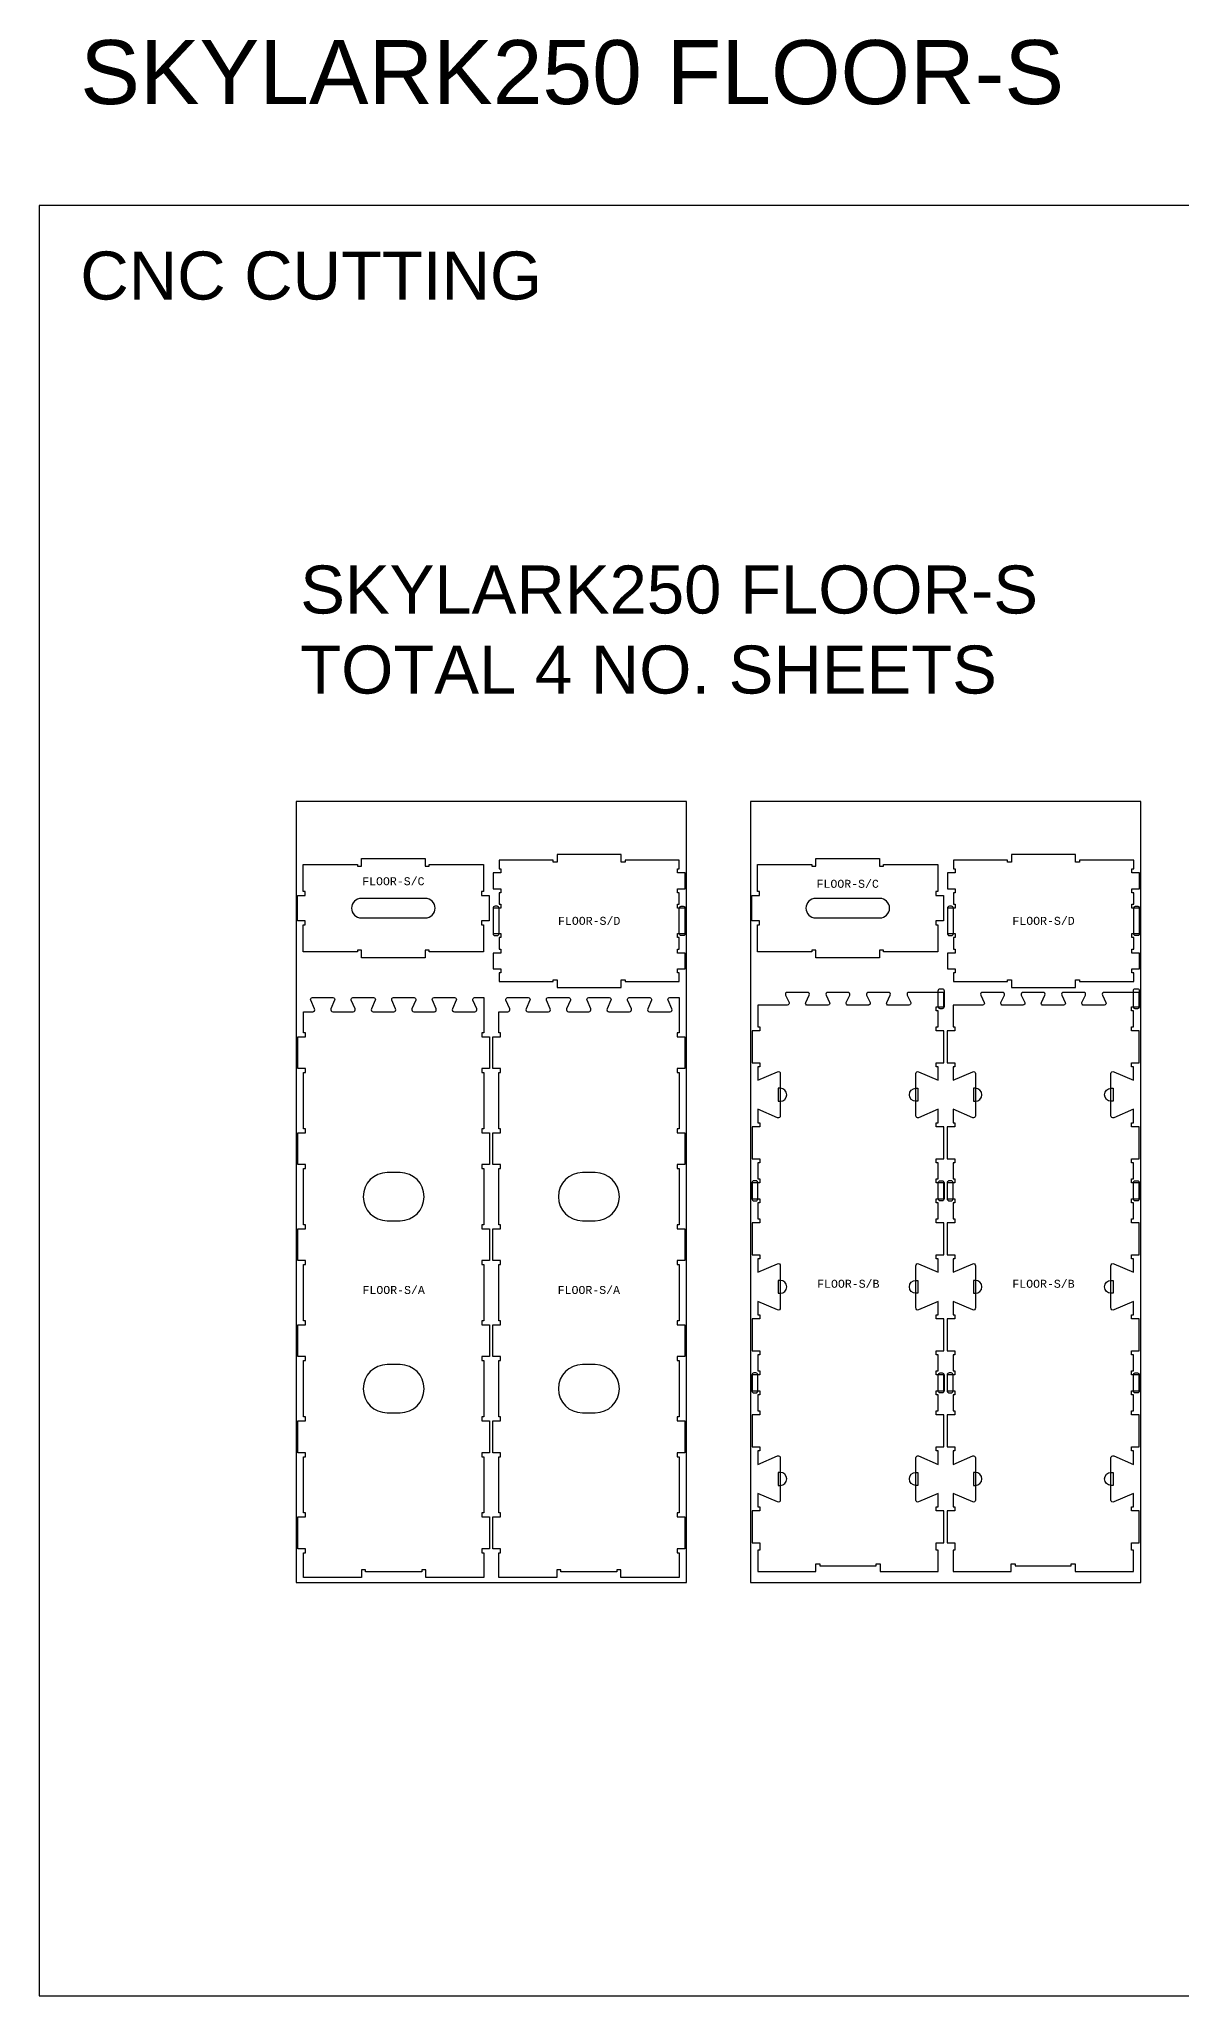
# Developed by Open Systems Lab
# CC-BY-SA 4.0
# Model space of a CAD drawing. Extents: x -30 to 12678, y 0 to 23683.
# Drawn here: x 0 to 3571, y 0 to 6113 of the extents above; entities that cross this region are included whole.
import ezdxf

# ---------------------------------------------------------------- set-up
doc = ezdxf.new("R2010")
doc.units = 0
for name, color, linetype in [('0_SHEET_SPRUCEPLY_2440X122', 1, 'CONTINUOUS'), ('1_ANYTOOL_1MMDEEP_LABELS_S', 2, 'CONTINUOUS'), ('3_ANYTOOL_CUTTHROUGH_INSID', 4, 'CONTINUOUS'), ('4_ANYTOOL_CUTTHROUGH_OUTSI', 5, 'CONTINUOUS'), ('5_ANYTOOL_HALF_MILL_9MM_IN', 3, 'CONTINUOUS'), ('DONOTCUT', 7, 'CONTINUOUS')]:
    doc.layers.add(name, color=color, linetype=linetype)
doc.styles.add('ARIAL_REGULAR', font='')
doc.styles.add('MONOTXT_REGULAR', font='')
doc.styles.get('ARIAL_REGULAR').set_extended_font_data('Arial')
doc.styles.get('MONOTXT_REGULAR').set_extended_font_data('Monotxt')

msp = doc.modelspace()

# ---------------------------------------------------------------- linework, layer by layer
at = {"layer": '0_SHEET_SPRUCEPLY_2440X122'}
for points in [[(803, 1290.9), (2023, 1290.9), (2023, 3730.9), (803, 3730.9)], [(2223, 1290.9), (3443, 1290.9), (3443, 3730.9), (2223, 3730.9)]]:
    msp.add_lwpolyline(points, close=True, dxfattribs=at)
at = {"layer": '3_ANYTOOL_CUTTHROUGH_INSID'}
for points in [[(1207, 3428.7), (1007, 3428.7, 1), (1007, 3367.4), (1207, 3367.4, 1)], [(2627, 3428.7), (2427, 3428.7, 1), (2427, 3367.4), (2627, 3367.4, 1)], [(1128, 2572), (1088, 2572, 1), (1088, 2421.5), (1128, 2421.5, 1)], [(1738, 2572), (1698, 2572, 1), (1698, 2421.5), (1738, 2421.5, 1)], [(1128, 1972.1), (1088, 1972.1, 1), (1088, 1821.6), (1128, 1821.6, 1)], [(1738, 1972.1), (1698, 1972.1, 1), (1698, 1821.6), (1738, 1821.6, 1)]]:
    msp.add_lwpolyline(points, format="xyb", close=True, dxfattribs=at)
at = {"layer": '4_ANYTOOL_CUTTHROUGH_OUTSI'}
for points in [[(994.7, 3267.3), (994.7, 3261.3), (825.2, 3261.3), (825.2, 3345.8), (831.2, 3345.8), (831.2, 3358.3), (807.2, 3358.3), (807.2, 3437.8), (831.2, 3437.8), (831.2, 3450.3), (825.2, 3450.3), (825.2, 3534.8), (994.7, 3534.8), (994.7, 3528.8), (1007.2, 3528.8), (1007.2, 3552.8), (1206.7, 3552.8), (1206.7, 3528.8), (1219.2, 3528.8), (1219.2, 3534.8), (1388.7, 3534.8), (1388.7, 3450.3), (1382.7, 3450.3), (1382.7, 3437.8), (1406.7, 3437.8), (1406.7, 3358.3), (1382.7, 3358.3), (1382.7, 3345.8), (1388.7, 3345.8), (1388.7, 3261.3), (1219.2, 3261.3), (1219.2, 3267.3), (1206.7, 3267.3), (1206.7, 3243.3), (1007.2, 3243.3), (1007.2, 3267.3)], [(1994.7, 3270.5), (2000.7, 3270.5), (2000.7, 3306), (1994.7, 3306), (1994.7, 3318.5), (2018.7, 3318.5), (2018.7, 3398), (1994.7, 3398), (1994.7, 3410.5), (2000.7, 3410.5), (2000.7, 3446), (1994.7, 3446), (1994.7, 3458.5), (2018.7, 3458.5), (2018.7, 3508), (1994.7, 3508), (1994.7, 3520.5), (2000.7, 3520.5), (2000.7, 3548), (1831.2, 3548), (1831.2, 3542), (1818.7, 3542), (1818.7, 3566), (1619.2, 3566), (1619.2, 3542), (1606.7, 3542), (1606.7, 3548), (1437.2, 3548), (1437.2, 3520.5), (1443.2, 3520.5), (1443.2, 3508), (1419.2, 3508), (1419.2, 3458.5), (1443.2, 3458.5), (1443.2, 3446), (1437.2, 3446), (1437.2, 3410.5), (1443.2, 3410.5), (1443.2, 3398), (1419.2, 3398), (1419.2, 3318.5), (1443.2, 3318.5), (1443.2, 3306), (1437.2, 3306), (1437.2, 3270.5), (1443.2, 3270.5), (1443.2, 3258), (1419.2, 3258), (1419.2, 3208.5), (1443.2, 3208.5), (1443.2, 3196), (1437.2, 3196), (1437.2, 3168.5), (1606.7, 3168.5), (1606.7, 3174.5), (1619.2, 3174.5), (1619.2, 3150.5), (1818.7, 3150.5), (1818.7, 3174.5), (1831.2, 3174.5), (1831.2, 3168.5), (2000.7, 3168.5), (2000.7, 3196), (1994.7, 3196), (1994.7, 3208.5), (2018.7, 3208.5), (2018.7, 3258), (1994.7, 3258)], [(2414.7, 3267.3), (2414.7, 3261.3), (2245.2, 3261.3), (2245.2, 3345.8), (2251.2, 3345.8), (2251.2, 3358.3), (2227.2, 3358.3), (2227.2, 3437.8), (2251.2, 3437.8), (2251.2, 3450.3), (2245.2, 3450.3), (2245.2, 3534.8), (2414.7, 3534.8), (2414.7, 3528.8), (2427.2, 3528.8), (2427.2, 3552.8), (2626.7, 3552.8), (2626.7, 3528.8), (2639.2, 3528.8), (2639.2, 3534.8), (2808.7, 3534.8), (2808.7, 3450.3), (2802.7, 3450.3), (2802.7, 3437.8), (2826.7, 3437.8), (2826.7, 3358.3), (2802.7, 3358.3), (2802.7, 3345.8), (2808.7, 3345.8), (2808.7, 3261.3), (2639.2, 3261.3), (2639.2, 3267.3), (2626.7, 3267.3), (2626.7, 3243.3), (2427.2, 3243.3), (2427.2, 3267.3)], [(3414.7, 3270.5), (3420.7, 3270.5), (3420.7, 3306), (3414.7, 3306), (3414.7, 3318.5), (3438.7, 3318.5), (3438.7, 3398), (3414.7, 3398), (3414.7, 3410.5), (3420.7, 3410.5), (3420.7, 3446), (3414.7, 3446), (3414.7, 3458.5), (3438.7, 3458.5), (3438.7, 3508), (3414.7, 3508), (3414.7, 3520.5), (3420.7, 3520.5), (3420.7, 3548), (3251.2, 3548), (3251.2, 3542), (3238.7, 3542), (3238.7, 3566), (3039.2, 3566), (3039.2, 3542), (3026.7, 3542), (3026.7, 3548), (2857.2, 3548), (2857.2, 3520.5), (2863.2, 3520.5), (2863.2, 3508), (2839.2, 3508), (2839.2, 3458.5), (2863.2, 3458.5), (2863.2, 3446), (2857.2, 3446), (2857.2, 3410.5), (2863.2, 3410.5), (2863.2, 3398), (2839.2, 3398), (2839.2, 3318.5), (2863.2, 3318.5), (2863.2, 3306), (2857.2, 3306), (2857.2, 3270.5), (2863.2, 3270.5), (2863.2, 3258), (2839.2, 3258), (2839.2, 3208.5), (2863.2, 3208.5), (2863.2, 3196), (2857.2, 3196), (2857.2, 3168.5), (3026.7, 3168.5), (3026.7, 3174.5), (3039.2, 3174.5), (3039.2, 3150.5), (3238.7, 3150.5), (3238.7, 3174.5), (3251.2, 3174.5), (3251.2, 3168.5), (3420.7, 3168.5), (3420.7, 3196), (3414.7, 3196), (3414.7, 3208.5), (3438.7, 3208.5), (3438.7, 3258), (3414.7, 3258)]]:
    msp.add_lwpolyline(points, close=True, dxfattribs=at)
for points in [[(1360.9, 3118.7), (1389.7, 3118.7), (1389.7, 3009), (1383.7, 3009), (1383.7, 2996.5), (1407.7, 2996.5), (1407.7, 2897), (1383.7, 2897), (1383.7, 2884.5), (1389.7, 2884.5), (1389.7, 2709), (1383.7, 2709), (1383.7, 2696.5), (1407.7, 2696.5), (1407.7, 2597), (1383.7, 2597), (1383.7, 2584.5), (1389.7, 2584.5), (1389.7, 2409), (1383.7, 2409), (1383.7, 2396.5), (1407.7, 2396.5), (1407.7, 2297), (1383.7, 2297), (1383.7, 2284.5), (1389.7, 2284.5), (1389.7, 2109), (1383.7, 2109), (1383.7, 2096.5), (1407.7, 2096.5), (1407.7, 1997), (1383.7, 1997), (1383.7, 1984.5), (1389.7, 1984.5), (1389.7, 1809), (1383.7, 1809), (1383.7, 1796.5), (1407.7, 1796.5), (1407.7, 1697), (1383.7, 1697), (1383.7, 1684.5), (1389.7, 1684.5), (1389.7, 1509), (1383.7, 1509), (1383.7, 1496.5), (1407.7, 1496.5), (1407.7, 1397), (1383.7, 1397), (1383.7, 1384.5), (1389.7, 1384.5), (1389.7, 1307), (1208.2, 1307), (1208.2, 1331), (1195.7, 1331), (1195.7, 1325), (1020.2, 1325), (1020.2, 1331), (1007.7, 1331), (1007.7, 1307), (826.2, 1307), (826.2, 1384.5), (832.2, 1384.5), (832.2, 1397), (808.2, 1397), (808.2, 1496.5), (832.2, 1496.5), (832.2, 1509), (826.2, 1509), (826.2, 1684.5), (832.2, 1684.5), (832.2, 1697), (808.2, 1697), (808.2, 1796.5), (832.2, 1796.5), (832.2, 1809), (826.2, 1809), (826.2, 1984.5), (832.2, 1984.5), (832.2, 1997), (808.2, 1997), (808.2, 2096.5), (832.2, 2096.5), (832.2, 2109), (826.2, 2109), (826.2, 2284.5), (832.2, 2284.5), (832.2, 2297), (808.2, 2297), (808.2, 2396.5), (832.2, 2396.5), (832.2, 2409), (826.2, 2409), (826.2, 2584.5), (832.2, 2584.5), (832.2, 2597), (808.2, 2597), (808.2, 2696.5), (832.2, 2696.5), (832.2, 2709), (826.2, 2709), (826.2, 2884.5), (832.2, 2884.5), (832.2, 2897), (808.2, 2897), (808.2, 2996.5), (832.2, 2996.5), (832.2, 3009), (826.2, 3009), (826.2, 3074.4), (855, 3074.4), (855, 3074.4, 0.538832), (860.8, 3083.1), (848.9, 3110.7, -0.538832), (854.2, 3118.7), (918.4, 3118.7, -0.538832), (923.6, 3110.7), (911.8, 3083.1, 0.538832), (917.5, 3074.4), (981.7, 3074.4, 0.538832), (987.4, 3083.1), (975.6, 3110.7, -0.538832), (980.8, 3118.7), (1045, 3118.7, -0.538832), (1050.3, 3110.7), (1038.4, 3083.1, 0.538832), (1044.2, 3074.4), (1108.4, 3074.4, 0.538832), (1114.1, 3083.1), (1102.3, 3110.7, -0.538832), (1107.5, 3118.7), (1171.7, 3118.7, -0.538832), (1177, 3110.7), (1165.1, 3083.1, 0.538832), (1170.9, 3074.4), (1235.1, 3074.4, 0.538832), (1240.8, 3083.1), (1229, 3110.7, -0.538832), (1234.2, 3118.7), (1298.4, 3118.7, -0.538832), (1303.7, 3110.7), (1291.8, 3083.1, 0.538832), (1297.6, 3074.4), (1361.8, 3074.4, 0.538832), (1367.5, 3083.1), (1355.7, 3110.7, -0.538832)], [(1970.9, 3118.7), (1999.7, 3118.7), (1999.7, 3009), (1993.7, 3009), (1993.7, 2996.5), (2017.7, 2996.5), (2017.7, 2897), (1993.7, 2897), (1993.7, 2884.5), (1999.7, 2884.5), (1999.7, 2709), (1993.7, 2709), (1993.7, 2696.5), (2017.7, 2696.5), (2017.7, 2597), (1993.7, 2597), (1993.7, 2584.5), (1999.7, 2584.5), (1999.7, 2409), (1993.7, 2409), (1993.7, 2396.5), (2017.7, 2396.5), (2017.7, 2297), (1993.7, 2297), (1993.7, 2284.5), (1999.7, 2284.5), (1999.7, 2109), (1993.7, 2109), (1993.7, 2096.5), (2017.7, 2096.5), (2017.7, 1997), (1993.7, 1997), (1993.7, 1984.5), (1999.7, 1984.5), (1999.7, 1809), (1993.7, 1809), (1993.7, 1796.5), (2017.7, 1796.5), (2017.7, 1697), (1993.7, 1697), (1993.7, 1684.5), (1999.7, 1684.5), (1999.7, 1509), (1993.7, 1509), (1993.7, 1496.5), (2017.7, 1496.5), (2017.7, 1397), (1993.7, 1397), (1993.7, 1384.5), (1999.7, 1384.5), (1999.7, 1307), (1818.2, 1307), (1818.2, 1331), (1805.7, 1331), (1805.7, 1325), (1630.2, 1325), (1630.2, 1331), (1617.7, 1331), (1617.7, 1307), (1436.2, 1307), (1436.2, 1384.5), (1442.2, 1384.5), (1442.2, 1397), (1418.2, 1397), (1418.2, 1496.5), (1442.2, 1496.5), (1442.2, 1509), (1436.2, 1509), (1436.2, 1684.5), (1442.2, 1684.5), (1442.2, 1697), (1418.2, 1697), (1418.2, 1796.5), (1442.2, 1796.5), (1442.2, 1809), (1436.2, 1809), (1436.2, 1984.5), (1442.2, 1984.5), (1442.2, 1997), (1418.2, 1997), (1418.2, 2096.5), (1442.2, 2096.5), (1442.2, 2109), (1436.2, 2109), (1436.2, 2284.5), (1442.2, 2284.5), (1442.2, 2297), (1418.2, 2297), (1418.2, 2396.5), (1442.2, 2396.5), (1442.2, 2409), (1436.2, 2409), (1436.2, 2584.5), (1442.2, 2584.5), (1442.2, 2597), (1418.2, 2597), (1418.2, 2696.5), (1442.2, 2696.5), (1442.2, 2709), (1436.2, 2709), (1436.2, 2884.5), (1442.2, 2884.5), (1442.2, 2897), (1418.2, 2897), (1418.2, 2996.5), (1442.2, 2996.5), (1442.2, 3009), (1436.2, 3009), (1436.2, 3074.4), (1465, 3074.4), (1465, 3074.4, 0.538832), (1470.8, 3083.1), (1458.9, 3110.7, -0.538832), (1464.2, 3118.7), (1528.4, 3118.7, -0.538832), (1533.6, 3110.7), (1521.8, 3083.1, 0.538832), (1527.5, 3074.4), (1591.7, 3074.4, 0.538832), (1597.4, 3083.1), (1585.6, 3110.7, -0.538832), (1590.8, 3118.7), (1655, 3118.7, -0.538832), (1660.3, 3110.7), (1648.4, 3083.1, 0.538832), (1654.2, 3074.4), (1718.4, 3074.4, 0.538832), (1724.1, 3083.1), (1712.3, 3110.7, -0.538832), (1717.5, 3118.7), (1781.7, 3118.7, -0.538832), (1787, 3110.7), (1775.1, 3083.1, 0.538832), (1780.9, 3074.4), (1845.1, 3074.4, 0.538832), (1850.8, 3083.1), (1839, 3110.7, -0.538832), (1844.2, 3118.7), (1908.4, 3118.7, -0.538832), (1913.7, 3110.7), (1901.8, 3083.1, 0.538832), (1907.6, 3074.4), (1971.8, 3074.4, 0.538832), (1977.5, 3083.1), (1965.7, 3110.7, -0.538832)], [(2307.5, 1687, -0.539734), (2316.2, 1681.2), (2316.2, 1548.9, -0.539734), (2307.5, 1543.1), (2246.2, 1569.7), (2246.2, 1527.3), (2252.2, 1527.3), (2252.2, 1514.8), (2228.2, 1514.8), (2228.2, 1415.3), (2252.2, 1415.3), (2252.2, 1392.8), (2246.2, 1392.8), (2246.2, 1325.3), (2427.7, 1325.3), (2427.7, 1349.3), (2440.2, 1349.3), (2440.2, 1343.3), (2615.7, 1343.3), (2615.7, 1349.3), (2628.2, 1349.3), (2628.2, 1325.3), (2809.7, 1325.3), (2809.7, 1392.8), (2803.7, 1392.8), (2803.7, 1415.3), (2827.7, 1415.3), (2827.7, 1514.8), (2803.7, 1514.8), (2803.7, 1527.3), (2809.7, 1527.3), (2809.7, 1569.7), (2748.5, 1543.1), (2748.5, 1543.1, -0.539734), (2739.7, 1548.9), (2739.7, 1681.2, -0.539734), (2748.5, 1687), (2809.7, 1660.4), (2809.7, 1702.8), (2803.7, 1702.8), (2803.7, 1715.3), (2827.7, 1715.3), (2827.7, 1814.8), (2803.7, 1814.8), (2803.7, 1827.3), (2809.7, 1827.3), (2809.7, 1877.8), (2803.7, 1877.8), (2803.7, 1890.3), (2827.7, 1890.3), (2827.7, 1939.8), (2803.7, 1939.8), (2803.7, 1952.3), (2809.7, 1952.3), (2809.7, 2002.8), (2803.7, 2002.8), (2803.7, 2015.3), (2827.7, 2015.3), (2827.7, 2114.8), (2803.7, 2114.8), (2803.7, 2127.3), (2809.7, 2127.3), (2809.7, 2169.7), (2748.5, 2143.1), (2748.5, 2143.1, -0.539734), (2739.7, 2148.9), (2739.7, 2281.2, -0.539734), (2748.5, 2287), (2809.7, 2260.4), (2809.7, 2302.8), (2803.7, 2302.8), (2803.7, 2315.3), (2827.7, 2315.3), (2827.7, 2414.8), (2803.7, 2414.8), (2803.7, 2427.3), (2809.7, 2427.3), (2809.7, 2477.8), (2803.7, 2477.8), (2803.7, 2490.3), (2827.7, 2490.3), (2827.7, 2539.8), (2803.7, 2539.8), (2803.7, 2552.3), (2809.7, 2552.3), (2809.7, 2602.8), (2803.7, 2602.8), (2803.7, 2615.3), (2827.7, 2615.3), (2827.7, 2714.8), (2803.7, 2714.8), (2803.7, 2727.3), (2809.7, 2727.3), (2809.7, 2769.7), (2748.5, 2743.1), (2748.5, 2743.1, -0.539734), (2739.7, 2748.9), (2739.7, 2881.2, -0.539734), (2748.5, 2887), (2809.7, 2860.4), (2809.7, 2902.8), (2803.7, 2902.8), (2803.7, 2915.3), (2827.7, 2915.3), (2827.7, 3014.8), (2803.7, 3014.8), (2803.7, 3027.3), (2809.7, 3027.3), (2809.7, 3077.8), (2803.7, 3077.8), (2803.7, 3090.3), (2827.7, 3090.3), (2827.7, 3134.8), (2718, 3134.8), (2718, 3134.8, 0.551268), (2712.8, 3126.6), (2723.7, 3103.7, -0.551268), (2718.1, 3094.8), (2654.7, 3094.8, -0.551268), (2649, 3103.7), (2659.9, 3126.6, 0.551268), (2654.7, 3134.8), (2591.3, 3134.8, 0.551268), (2586.1, 3126.6), (2597, 3103.7, -0.551268), (2591.4, 3094.8), (2528, 3094.8, -0.551268), (2522.3, 3103.7), (2533.2, 3126.6, 0.551268), (2528, 3134.8), (2464.6, 3134.8, 0.551268), (2459.4, 3126.6), (2470.3, 3103.7, -0.551268), (2464.7, 3094.8), (2401.3, 3094.8, -0.551268), (2395.6, 3103.7), (2406.5, 3126.6, 0.551268), (2401.3, 3134.8), (2337.9, 3134.8, 0.551268), (2332.7, 3126.6), (2343.6, 3103.7, -0.551268), (2338, 3094.8), (2246.2, 3094.8), (2246.2, 3027.3), (2252.2, 3027.3), (2252.2, 3014.8), (2228.2, 3014.8), (2228.2, 2915.3), (2252.2, 2915.3), (2252.2, 2902.8), (2246.2, 2902.8), (2246.2, 2860.4), (2307.5, 2887), (2307.5, 2887, -0.539734), (2316.2, 2881.2), (2316.2, 2748.9, -0.539734), (2307.5, 2743.1), (2246.2, 2769.7), (2246.2, 2727.3), (2252.2, 2727.3), (2252.2, 2714.8), (2228.2, 2714.8), (2228.2, 2615.3), (2252.2, 2615.3), (2252.2, 2602.8), (2246.2, 2602.8), (2246.2, 2552.3), (2252.2, 2552.3), (2252.2, 2539.8), (2228.2, 2539.8), (2228.2, 2490.3), (2252.2, 2490.3), (2252.2, 2477.8), (2246.2, 2477.8), (2246.2, 2427.3), (2252.2, 2427.3), (2252.2, 2414.8), (2228.2, 2414.8), (2228.2, 2315.3), (2252.2, 2315.3), (2252.2, 2302.8), (2246.2, 2302.8), (2246.2, 2260.4), (2307.5, 2287), (2307.5, 2287, -0.539734), (2316.2, 2281.2), (2316.2, 2148.9, -0.539734), (2307.5, 2143.1), (2246.2, 2169.7), (2246.2, 2127.3), (2252.2, 2127.3), (2252.2, 2114.8), (2228.2, 2114.8), (2228.2, 2015.3), (2252.2, 2015.3), (2252.2, 2002.8), (2246.2, 2002.8), (2246.2, 1952.3), (2252.2, 1952.3), (2252.2, 1939.8), (2228.2, 1939.8), (2228.2, 1890.3), (2252.2, 1890.3), (2252.2, 1877.8), (2246.2, 1877.8), (2246.2, 1827.3), (2252.2, 1827.3), (2252.2, 1814.8), (2228.2, 1814.8), (2228.2, 1715.3), (2252.2, 1715.3), (2252.2, 1702.8), (2246.2, 1702.8), (2246.2, 1660.4), (2307.5, 1687)], [(2917.5, 1687, -0.539734), (2926.2, 1681.2), (2926.2, 1548.9, -0.539734), (2917.5, 1543.1), (2856.2, 1569.7), (2856.2, 1527.3), (2862.2, 1527.3), (2862.2, 1514.8), (2838.2, 1514.8), (2838.2, 1415.3), (2862.2, 1415.3), (2862.2, 1392.8), (2856.2, 1392.8), (2856.2, 1325.3), (3037.7, 1325.3), (3037.7, 1349.3), (3050.2, 1349.3), (3050.2, 1343.3), (3225.7, 1343.3), (3225.7, 1349.3), (3238.2, 1349.3), (3238.2, 1325.3), (3419.7, 1325.3), (3419.7, 1392.8), (3413.7, 1392.8), (3413.7, 1415.3), (3437.7, 1415.3), (3437.7, 1514.8), (3413.7, 1514.8), (3413.7, 1527.3), (3419.7, 1527.3), (3419.7, 1569.7), (3358.5, 1543.1), (3358.5, 1543.1, -0.539734), (3349.7, 1548.9), (3349.7, 1681.2, -0.539734), (3358.5, 1687), (3419.7, 1660.4), (3419.7, 1702.8), (3413.7, 1702.8), (3413.7, 1715.3), (3437.7, 1715.3), (3437.7, 1814.8), (3413.7, 1814.8), (3413.7, 1827.3), (3419.7, 1827.3), (3419.7, 1877.8), (3413.7, 1877.8), (3413.7, 1890.3), (3437.7, 1890.3), (3437.7, 1939.8), (3413.7, 1939.8), (3413.7, 1952.3), (3419.7, 1952.3), (3419.7, 2002.8), (3413.7, 2002.8), (3413.7, 2015.3), (3437.7, 2015.3), (3437.7, 2114.8), (3413.7, 2114.8), (3413.7, 2127.3), (3419.7, 2127.3), (3419.7, 2169.7), (3358.5, 2143.1), (3358.5, 2143.1, -0.539734), (3349.7, 2148.9), (3349.7, 2281.2, -0.539734), (3358.5, 2287), (3419.7, 2260.4), (3419.7, 2302.8), (3413.7, 2302.8), (3413.7, 2315.3), (3437.7, 2315.3), (3437.7, 2414.8), (3413.7, 2414.8), (3413.7, 2427.3), (3419.7, 2427.3), (3419.7, 2477.8), (3413.7, 2477.8), (3413.7, 2490.3), (3437.7, 2490.3), (3437.7, 2539.8), (3413.7, 2539.8), (3413.7, 2552.3), (3419.7, 2552.3), (3419.7, 2602.8), (3413.7, 2602.8), (3413.7, 2615.3), (3437.7, 2615.3), (3437.7, 2714.8), (3413.7, 2714.8), (3413.7, 2727.3), (3419.7, 2727.3), (3419.7, 2769.7), (3358.5, 2743.1), (3358.5, 2743.1, -0.539734), (3349.7, 2748.9), (3349.7, 2881.2, -0.539734), (3358.5, 2887), (3419.7, 2860.4), (3419.7, 2902.8), (3413.7, 2902.8), (3413.7, 2915.3), (3437.7, 2915.3), (3437.7, 3014.8), (3413.7, 3014.8), (3413.7, 3027.3), (3419.7, 3027.3), (3419.7, 3077.8), (3413.7, 3077.8), (3413.7, 3090.3), (3437.7, 3090.3), (3437.7, 3134.8), (3328, 3134.8), (3328, 3134.8, 0.551268), (3322.8, 3126.6), (3333.7, 3103.7, -0.551268), (3328.1, 3094.8), (3264.7, 3094.8, -0.551268), (3259, 3103.7), (3269.9, 3126.6, 0.551268), (3264.7, 3134.8), (3201.3, 3134.8, 0.551268), (3196.1, 3126.6), (3207, 3103.7, -0.551268), (3201.4, 3094.8), (3138, 3094.8, -0.551268), (3132.3, 3103.7), (3143.2, 3126.6, 0.551268), (3138, 3134.8), (3074.6, 3134.8, 0.551268), (3069.4, 3126.6), (3080.3, 3103.7, -0.551268), (3074.7, 3094.8), (3011.3, 3094.8, -0.551268), (3005.6, 3103.7), (3016.5, 3126.6, 0.551268), (3011.3, 3134.8), (2947.9, 3134.8, 0.551268), (2942.7, 3126.6), (2953.6, 3103.7, -0.551268), (2948, 3094.8), (2856.2, 3094.8), (2856.2, 3027.3), (2862.2, 3027.3), (2862.2, 3014.8), (2838.2, 3014.8), (2838.2, 2915.3), (2862.2, 2915.3), (2862.2, 2902.8), (2856.2, 2902.8), (2856.2, 2860.4), (2917.5, 2887), (2917.5, 2887, -0.539734), (2926.2, 2881.2), (2926.2, 2748.9, -0.539734), (2917.5, 2743.1), (2856.2, 2769.7), (2856.2, 2727.3), (2862.2, 2727.3), (2862.2, 2714.8), (2838.2, 2714.8), (2838.2, 2615.3), (2862.2, 2615.3), (2862.2, 2602.8), (2856.2, 2602.8), (2856.2, 2552.3), (2862.2, 2552.3), (2862.2, 2539.8), (2838.2, 2539.8), (2838.2, 2490.3), (2862.2, 2490.3), (2862.2, 2477.8), (2856.2, 2477.8), (2856.2, 2427.3), (2862.2, 2427.3), (2862.2, 2414.8), (2838.2, 2414.8), (2838.2, 2315.3), (2862.2, 2315.3), (2862.2, 2302.8), (2856.2, 2302.8), (2856.2, 2260.4), (2917.5, 2287), (2917.5, 2287, -0.539734), (2926.2, 2281.2), (2926.2, 2148.9, -0.539734), (2917.5, 2143.1), (2856.2, 2169.7), (2856.2, 2127.3), (2862.2, 2127.3), (2862.2, 2114.8), (2838.2, 2114.8), (2838.2, 2015.3), (2862.2, 2015.3), (2862.2, 2002.8), (2856.2, 2002.8), (2856.2, 1952.3), (2862.2, 1952.3), (2862.2, 1939.8), (2838.2, 1939.8), (2838.2, 1890.3), (2862.2, 1890.3), (2862.2, 1877.8), (2856.2, 1877.8), (2856.2, 1827.3), (2862.2, 1827.3), (2862.2, 1814.8), (2838.2, 1814.8), (2838.2, 1715.3), (2862.2, 1715.3), (2862.2, 1702.8), (2856.2, 1702.8), (2856.2, 1660.4), (2917.5, 1687)]]:
    msp.add_lwpolyline(points, format="xyb", close=True, dxfattribs=at)
at = {"layer": '5_ANYTOOL_HALF_MILL_9MM_IN'}
for points in [[(1418.7, 3318.5, 0.414214), (1424.7, 3312.5), (1431.2, 3312.5, 0.414214), (1437.2, 3318.5), (1437.2, 3398, 0.414214), (1431.2, 3404), (1424.7, 3404, 0.414214), (1418.7, 3398)], [(2019.2, 3318.5, -0.414214), (2013.2, 3312.5), (2006.7, 3312.5, -0.414214), (2000.7, 3318.5), (2000.7, 3398, -0.414214), (2006.7, 3404), (2013.2, 3404, -0.414214), (2019.2, 3398)], [(2838.7, 3318.5, 0.414214), (2844.7, 3312.5), (2851.2, 3312.5, 0.414214), (2857.2, 3318.5), (2857.2, 3398, 0.414214), (2851.2, 3404), (2844.7, 3404, 0.414214), (2838.7, 3398)], [(3439.2, 3318.5, -0.414214), (3433.2, 3312.5), (3426.7, 3312.5, -0.414214), (3420.7, 3318.5), (3420.7, 3398, -0.414214), (3426.7, 3404), (3433.2, 3404, -0.414214), (3439.2, 3398)], [(2828.2, 3089.8, -0.414214), (2822.2, 3083.8), (2815.7, 3083.8, -0.414214), (2809.7, 3089.8), (2809.7, 3140.3, -0.414214), (2815.7, 3146.3), (2822.2, 3146.3, -0.414214), (2828.2, 3140.3)], [(3438.2, 3089.8, -0.414214), (3432.2, 3083.8), (3425.7, 3083.8, -0.414214), (3419.7, 3089.8), (3419.7, 3140.3, -0.414214), (3425.7, 3146.3), (3432.2, 3146.3, -0.414214), (3438.2, 3140.3)], [(2316, 2794.8, 1), (2316, 2835.3), (2309.7, 2835.3), (2309.7, 2794.8)], [(2740, 2794.8, -1), (2740, 2835.3), (2746.2, 2835.3), (2746.2, 2794.8)], [(2926, 2794.8, 1), (2926, 2835.3), (2919.7, 2835.3), (2919.7, 2794.8)], [(3350, 2794.8, -1), (3350, 2835.3), (3356.2, 2835.3), (3356.2, 2794.8)], [(2227.7, 2489.8, 0.414214), (2233.7, 2483.8), (2240.2, 2483.8, 0.414214), (2246.2, 2489.8), (2246.2, 2540.3, 0.414214), (2240.2, 2546.3), (2233.7, 2546.3, 0.414214), (2227.7, 2540.3)], [(2828.2, 2489.8, -0.414214), (2822.2, 2483.8), (2815.7, 2483.8, -0.414214), (2809.7, 2489.8), (2809.7, 2540.3, -0.414214), (2815.7, 2546.3), (2822.2, 2546.3, -0.414214), (2828.2, 2540.3)], [(2837.7, 2489.8, 0.414214), (2843.7, 2483.8), (2850.2, 2483.8, 0.414214), (2856.2, 2489.8), (2856.2, 2540.3, 0.414214), (2850.2, 2546.3), (2843.7, 2546.3, 0.414214), (2837.7, 2540.3)], [(3438.2, 2489.8, -0.414214), (3432.2, 2483.8), (3425.7, 2483.8, -0.414214), (3419.7, 2489.8), (3419.7, 2540.3, -0.414214), (3425.7, 2546.3), (3432.2, 2546.3, -0.414214), (3438.2, 2540.3)], [(2316, 2194.8, 1), (2316, 2235.3), (2309.7, 2235.3), (2309.7, 2194.8)], [(2740, 2194.8, -1), (2740, 2235.3), (2746.2, 2235.3), (2746.2, 2194.8)], [(2926, 2194.8, 1), (2926, 2235.3), (2919.7, 2235.3), (2919.7, 2194.8)], [(3350, 2194.8, -1), (3350, 2235.3), (3356.2, 2235.3), (3356.2, 2194.8)], [(2227.7, 1889.8, 0.414214), (2233.7, 1883.8), (2240.2, 1883.8, 0.414214), (2246.2, 1889.8), (2246.2, 1940.3, 0.414214), (2240.2, 1946.3), (2233.7, 1946.3, 0.414214), (2227.7, 1940.3)], [(2828.2, 1889.8, -0.414214), (2822.2, 1883.8), (2815.7, 1883.8, -0.414214), (2809.7, 1889.8), (2809.7, 1940.3, -0.414214), (2815.7, 1946.3), (2822.2, 1946.3, -0.414214), (2828.2, 1940.3)], [(2837.7, 1889.8, 0.414214), (2843.7, 1883.8), (2850.2, 1883.8, 0.414214), (2856.2, 1889.8), (2856.2, 1940.3, 0.414214), (2850.2, 1946.3), (2843.7, 1946.3, 0.414214), (2837.7, 1940.3)], [(3438.2, 1889.8, -0.414214), (3432.2, 1883.8), (3425.7, 1883.8, -0.414214), (3419.7, 1889.8), (3419.7, 1940.3, -0.414214), (3425.7, 1946.3), (3432.2, 1946.3, -0.414214), (3438.2, 1940.3)], [(2316, 1594.8, 1), (2316, 1635.3), (2309.7, 1635.3), (2309.7, 1594.8)], [(2740, 1594.8, -1), (2740, 1635.3), (2746.2, 1635.3), (2746.2, 1594.8)], [(2926, 1594.8, 1), (2926, 1635.3), (2919.7, 1635.3), (2919.7, 1594.8)], [(3350, 1594.8, -1), (3350, 1635.3), (3356.2, 1635.3), (3356.2, 1594.8)]]:
    msp.add_lwpolyline(points, format="xyb", close=True, dxfattribs=at)
at = {"layer": 'DONOTCUT'}
msp.add_lwpolyline([(0, 0), (7173.1, 0), (7173.1, 5593.4), (0, 5593.4)], close=True, dxfattribs=at)

# ---------------------------------------------------------------- texts
at = {"layer": '1_ANYTOOL_1MMDEEP_LABELS_S', "char_height": 25, "attachment_point": 5, "style": 'MONOTXT_REGULAR'}
for s, insert, width in [('FLOOR-S/C', (1107, 3482), 486.486), ('FLOOR-S/C', (2527, 3474), 486.486), ('FLOOR-S/D', (1719, 3358.3), 486.757), ('FLOOR-S/D', (3139, 3358.3), 486.757), ('FLOOR-S/A', (1108, 2205.1), 486.757), ('FLOOR-S/A', (1718, 2205.1), 486.757), ('FLOOR-S/B', (2528.8, 2224.5), 486.757), ('FLOOR-S/B', (3138.8, 2224.5), 486.757)]:
    msp.add_mtext(s, dxfattribs=dict(at, insert=insert, width=width))
at = {"layer": 'DONOTCUT', "attachment_point": 1, "style": 'ARIAL_REGULAR'}
for s, insert, char_height, width in [('SKYLARK250 FLOOR-S', (128.7, 6110, 0), 200, 6493.478), ('CNC CUTTING', (128.7, 5449.5, 0), 150, 3150), ('{\\fArial;SKYLARK250 FLOOR-S}\\P{\\fArial;TOTAL 4 NO. SHEETS}', (816, 4468.6), 150, 4870.109)]:
    msp.add_mtext(s, dxfattribs=dict(at, insert=insert, char_height=char_height, width=width))

doc.saveas('drawing.dxf')
